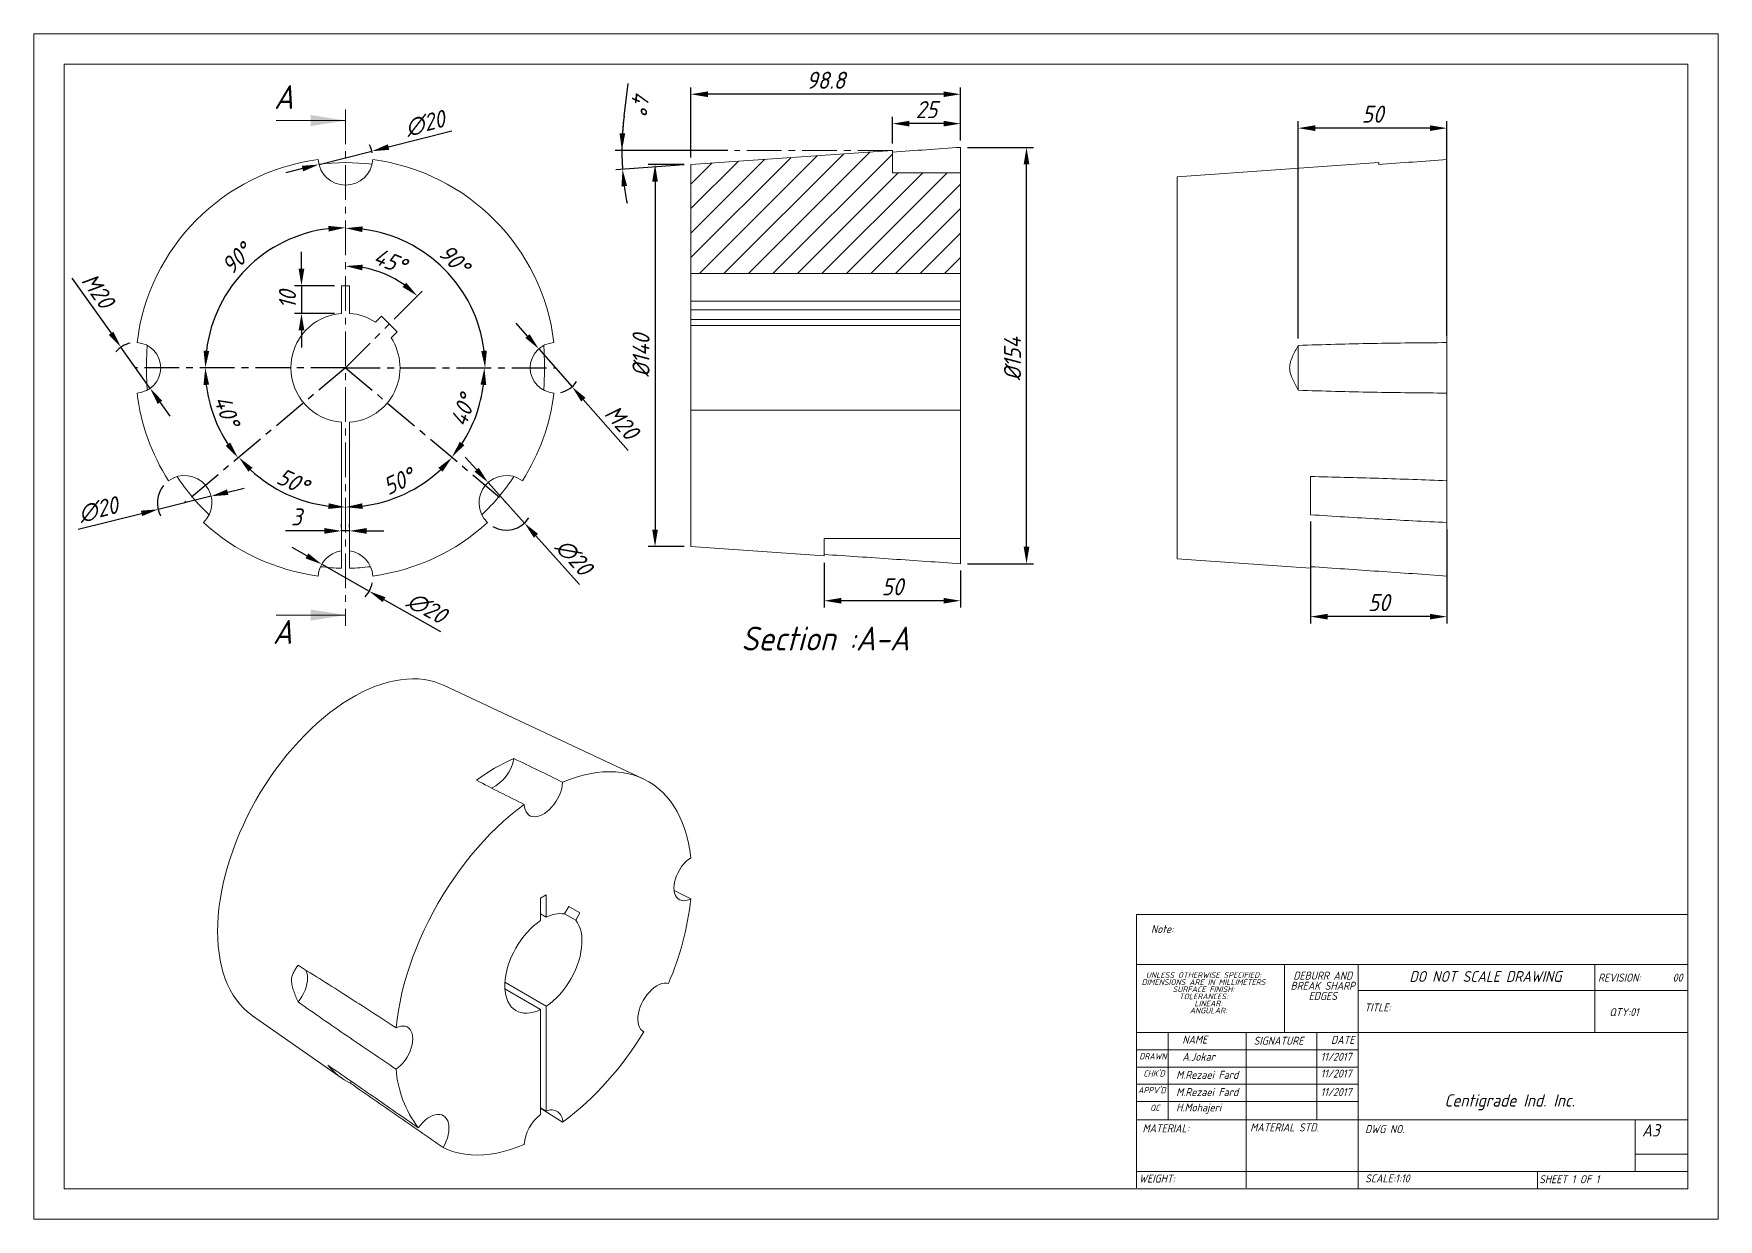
# Model space of a CAD drawing. Header units: millimetres. Extents: x 881 to 1498, y -4685 to -4251.
import ezdxf

# ---------------------------------------------------------------- set-up
doc = ezdxf.new("R2010")
doc.units = ezdxf.units.MM
doc.header["$LTSCALE"] = 2
doc.header["$PDSIZE"] = -1
doc.linetypes.add('SLD-Chain', pattern=[10.16, 6.35, -1.27, 1.27, -1.27])
doc.styles.add('GENISO', font='geniso.shx', dxfattribs={"oblique": 15})
doc.dimstyles.new('Scale', dxfattribs={"dimscale": 2.5, "dimtxt": 2.5, "dimasz": 2.5, "dimexe": 1, "dimexo": 1, "dimgap": 0.8, "dimtad": 1, "dimdec": 0, "dimzin": 0, "dimtxsty": 'GENISO', "dimcen": 2.5, "dimclrd": 1, "dimclre": 1, "dimclrt": 7, "dimadec": 0, "dimazin": 0, "dimtfac": 1, "dimtdec": 0, "dimtmove": 0, "dimatfit": 3, "dimfxl": 1, "dimtzin": 0, "dimlwd": -1, "dimlwe": -1, "dimarcsym": 0})

# ---------------------------------------------------------------- blocks, each defined once
blk = doc.blocks.new('*D6')
at = {"color": 1, "transparency": 16777216}
for p, q in [((1119.45, -4298.91), (1106.31, -4298.91)), ((1108.81, -4305.16), (1108.81, -4432.64)), ((1119.45, -4438.89), (1106.31, -4438.89))]:
    blk.add_line(p, q, dxfattribs=at)
for points in [[(1107.76, -4305.16), (1109.85, -4305.16), (1108.81, -4298.91)], [(1107.76, -4432.64), (1109.85, -4432.64), (1108.81, -4438.89)]]:
    blk.add_solid(points, dxfattribs=at)
at = {"layer": 'Defpoints', "color": 0, "transparency": 16777216}
for p in [(1121.95, -4298.91), (1108.81, -4438.89), (1121.95, -4438.89)]:
    blk.add_point(p, dxfattribs=at)
at = {"color": 7, "transparency": 16777216, "insert": (1103.68, -4368.9), "char_height": 6.25, "attachment_point": 5, "rotation": 90, "style": 'GENISO'}
blk.add_mtext('%%C140', dxfattribs=at)
blk = doc.blocks.new('*D7')
at = {"color": 1, "transparency": 16777216}
for p, q in [((1223.25, -4292.65), (1247.4, -4292.65)), ((1244.9, -4438.92), (1244.9, -4298.9)), ((1223.25, -4445.17), (1247.4, -4445.17))]:
    blk.add_line(p, q, dxfattribs=at)
for points in [[(1243.86, -4298.9), (1245.94, -4298.9), (1244.9, -4292.65)], [(1243.86, -4438.92), (1245.94, -4438.92), (1244.9, -4445.17)]]:
    blk.add_solid(points, dxfattribs=at)
at = {"layer": 'Defpoints', "color": 0, "transparency": 16777216}
for p in [(1220.75, -4292.65), (1244.9, -4292.65), (1220.75, -4445.17)]:
    blk.add_point(p, dxfattribs=at)
at = {"color": 7, "transparency": 16777216, "insert": (1239.77, -4370.13), "char_height": 6.25, "attachment_point": 5, "rotation": 90, "style": 'GENISO'}
blk.add_mtext('%%C154', dxfattribs=at)
blk = doc.blocks.new('*D8')
at = {"color": 1, "transparency": 16777216}
for p, q in [((1195.75, -4291.25), (1195.75, -4281.46)), ((1220.75, -4290.15), (1220.75, -4281.46)), ((1214.5, -4283.96), (1202, -4283.96))]:
    blk.add_line(p, q, dxfattribs=at)
for points in [[(1202, -4282.92), (1202, -4285), (1195.75, -4283.96)], [(1214.5, -4282.92), (1214.5, -4285), (1220.75, -4283.96)]]:
    blk.add_solid(points, dxfattribs=at)
at = {"layer": 'Defpoints', "color": 0, "transparency": 16777216}
for p in [(1195.75, -4283.96), (1195.75, -4293.75), (1220.75, -4292.65)]:
    blk.add_point(p, dxfattribs=at)
at = {"color": 7, "transparency": 16777216, "insert": (1208.25, -4278.83), "char_height": 6.25, "attachment_point": 5, "style": 'GENISO'}
blk.add_mtext('25', dxfattribs=at)
blk = doc.blocks.new('*D9')
at = {"color": 1, "transparency": 16777216}
for p, q in [((1170.75, -4444.81), (1170.75, -4461.21)), ((1220.75, -4447.67), (1220.75, -4461.21)), ((1214.5, -4458.71), (1177, -4458.71))]:
    blk.add_line(p, q, dxfattribs=at)
for points in [[(1177, -4457.67), (1177, -4459.75), (1170.75, -4458.71)], [(1214.5, -4457.67), (1214.5, -4459.75), (1220.75, -4458.71)]]:
    blk.add_solid(points, dxfattribs=at)
at = {"layer": 'Defpoints', "color": 0, "transparency": 16777216}
for p in [(1170.75, -4442.31), (1220.75, -4445.17), (1170.75, -4458.71)]:
    blk.add_point(p, dxfattribs=at)
at = {"color": 7, "transparency": 16777216, "insert": (1195.75, -4453.59), "char_height": 6.25, "attachment_point": 5, "style": 'GENISO'}
blk.add_mtext('50', dxfattribs=at)
blk = doc.blocks.new('*D10')
at = {"color": 1, "transparency": 16777216}
for p, q in [((1121.95, -4296.41), (1121.95, -4270.7)), ((1220.75, -4290.15), (1220.75, -4270.7)), ((1214.5, -4273.2), (1128.2, -4273.2))]:
    blk.add_line(p, q, dxfattribs=at)
for points in [[(1128.2, -4272.16), (1128.2, -4274.24), (1121.95, -4273.2)], [(1214.5, -4272.16), (1214.5, -4274.24), (1220.75, -4273.2)]]:
    blk.add_solid(points, dxfattribs=at)
at = {"layer": 'Defpoints', "color": 0, "transparency": 16777216}
for p in [(1121.95, -4273.2), (1220.75, -4292.65), (1121.95, -4298.91)]:
    blk.add_point(p, dxfattribs=at)
at = {"color": 7, "transparency": 16777216, "insert": (1171.35, -4268.08), "char_height": 6.25, "attachment_point": 5, "style": 'GENISO'}
blk.add_mtext('98.8', dxfattribs=at)
blk = doc.blocks.new('*D12')
at = {"color": 1, "transparency": 16777216}
blk.add_arc((995.4, -4373.39), 51.37, 186.9752, 213.0248, dxfattribs=at)
for points in [[(943.37, -4379.7), (945.45, -4379.57), (944.03, -4373.39)], [(953.16, -4400.77), (951.49, -4402.01), (956.05, -4406.41)]]:
    blk.add_solid(points, dxfattribs=at)
at = {"layer": 'Defpoints', "color": 0, "transparency": 16777216}
for p in [(918.49, -4373.39), (995.4, -4373.39), (995.4, -4373.39), (945.41, -4385.24), (936.48, -4422.83)]:
    blk.add_point(p, dxfattribs=at)
at = {"color": 7, "transparency": 16777216, "insert": (951.94, -4389.21), "char_height": 6.25, "attachment_point": 5, "rotation": 290, "style": 'GENISO'}
blk.add_mtext('40°', dxfattribs=at)
blk = doc.blocks.new('*D13')
at = {"color": 1, "transparency": 16777216}
blk.add_arc((995.4, -4373.39), 51.02, 277.0225, 312.9775, dxfattribs=at)
for points in [[(1029.43, -4410.01), (1030.94, -4411.44), (1034.48, -4406.19)], [(1001.7, -4425.08), (1001.57, -4423), (995.4, -4424.42)]]:
    blk.add_solid(points, dxfattribs=at)
at = {"layer": 'Defpoints', "color": 0, "transparency": 16777216}
for p in [(995.4, -4278.83), (995.4, -4373.39), (1010.03, -4422.28), (1054.31, -4422.83), (995.4, -4467.96)]:
    blk.add_point(p, dxfattribs=at)
at = {"color": 7, "transparency": 16777216, "insert": (1014.8, -4414.99), "char_height": 6.25, "attachment_point": 5, "rotation": 25, "style": 'GENISO'}
blk.add_mtext('50°', dxfattribs=at)
blk = doc.blocks.new('*D14')
at = {"color": 1, "transparency": 16777216}
blk.add_arc((995.4, -4373.39), 51.03, 227.02114, 262.97886, dxfattribs=at)
for points in [[(959.85, -4411.45), (961.36, -4410.01), (956.3, -4406.2)], [(989.22, -4423.01), (989.1, -4425.09), (995.4, -4424.43)]]:
    blk.add_solid(points, dxfattribs=at)
at = {"layer": 'Defpoints', "color": 0, "transparency": 16777216}
for p in [(995.4, -4278.83), (995.4, -4373.39), (967.35, -4416.03), (936.48, -4422.83), (995.4, -4467.96)]:
    blk.add_point(p, dxfattribs=at)
at = {"color": 7, "transparency": 16777216, "insert": (976, -4415), "char_height": 6.25, "attachment_point": 5, "rotation": 335, "style": 'GENISO'}
blk.add_mtext('50°', dxfattribs=at)
blk = doc.blocks.new('*D15')
at = {"color": 1, "transparency": 16777216}
blk.add_arc((995.4, -4373.39), 50.91, 327.03879, 352.96121, dxfattribs=at)
for points in [[(1044.88, -4379.57), (1046.96, -4379.7), (1046.3, -4373.39)], [(1038.95, -4401.71), (1037.27, -4400.47), (1034.39, -4406.12)]]:
    blk.add_solid(points, dxfattribs=at)
at = {"layer": 'Defpoints', "color": 0, "transparency": 16777216}
for p in [(995.4, -4373.39), (995.4, -4373.39), (1072.31, -4373.39), (1040.89, -4396.24), (1054.31, -4422.83)]:
    blk.add_point(p, dxfattribs=at)
at = {"color": 7, "transparency": 16777216, "insert": (1038.42, -4389.05), "char_height": 6.25, "attachment_point": 5, "rotation": 70, "style": 'GENISO'}
blk.add_mtext('40°', dxfattribs=at)
blk = doc.blocks.new('*D16')
at = {"color": 1, "transparency": 16777216}
blk.add_arc((995.4, -4373.39), 51.33, 96.98101, 173.01899, dxfattribs=at)
for points in [[(989.1, -4321.41), (989.22, -4323.49), (995.4, -4322.07)], [(945.49, -4367.22), (943.41, -4367.09), (944.07, -4373.39)]]:
    blk.add_solid(points, dxfattribs=at)
at = {"layer": 'Defpoints', "color": 0, "transparency": 16777216}
for p in [(995.4, -4278.83), (969.73, -4328.94), (918.49, -4373.39), (995.4, -4373.39), (995.4, -4467.96)]:
    blk.add_point(p, dxfattribs=at)
at = {"color": 7, "transparency": 16777216, "insert": (955.48, -4333.48), "char_height": 6.25, "attachment_point": 5, "rotation": 45, "style": 'GENISO'}
blk.add_mtext('90°', dxfattribs=at)
blk = doc.blocks.new('*D17')
at = {"color": 1, "transparency": 16777216}
blk.add_arc((995.4, -4373.39), 51.14, 7.00688, 82.99312, dxfattribs=at)
for points in [[(1001.57, -4323.68), (1001.7, -4321.6), (995.4, -4322.26)], [(1047.19, -4367.09), (1045.11, -4367.22), (1046.54, -4373.39)]]:
    blk.add_solid(points, dxfattribs=at)
at = {"layer": 'Defpoints', "color": 0, "transparency": 16777216}
for p in [(995.4, -4278.83), (1039.68, -4347.83), (995.4, -4373.39), (1072.31, -4373.39), (995.4, -4467.96)]:
    blk.add_point(p, dxfattribs=at)
at = {"color": 7, "transparency": 16777216, "insert": (1035.18, -4333.61), "char_height": 6.25, "attachment_point": 5, "rotation": 315, "style": 'GENISO'}
blk.add_mtext('90°', dxfattribs=at)
blk = doc.blocks.new('*D18')
at = {"color": 1, "transparency": 16777216}
blk.add_line((1013.21, -4355.58), (1023.51, -4345.28), dxfattribs=at)
blk.add_arc((995.4, -4373.39), 37.26, 54.62338, 80.37662, dxfattribs=at)
for points in [[(1001.54, -4337.7), (1001.71, -4335.63), (995.4, -4336.14)], [(1017.64, -4342.22), (1016.29, -4343.81), (1021.74, -4347.05)]]:
    blk.add_solid(points, dxfattribs=at)
at = {"layer": 'Defpoints', "color": 0, "transparency": 16777216}
for p in [(995.4, -4278.83), (1014.03, -4341.13), (1011.44, -4357.35), (995.4, -4373.39), (995.4, -4467.96)]:
    blk.add_point(p, dxfattribs=at)
at = {"color": 7, "transparency": 16777216, "insert": (1011.62, -4334.24), "char_height": 6.25, "attachment_point": 5, "rotation": 337.5, "style": 'GENISO'}
blk.add_mtext('45°', dxfattribs=at)
blk = doc.blocks.new('*D19')
at = {"color": 1, "transparency": 16777216}
for p, q in [((1062.08, -4361.75), (1057.95, -4357.05)), ((1066.2, -4366.44), (1078.41, -4380.34)), ((1098.92, -4403.7), (1082.53, -4385.04))]:
    blk.add_line(p, q, dxfattribs=at)
blk.add_arc((1072.31, -4373.39), 9.25, 282.03772, 326.77809, dxfattribs=at)
for points in [[(1062.86, -4361.06), (1061.3, -4362.44), (1066.2, -4366.44)], [(1083.32, -4384.35), (1081.75, -4385.73), (1078.41, -4380.34)]]:
    blk.add_solid(points, dxfattribs=at)
at = {"layer": 'Defpoints', "color": 0, "transparency": 16777216}
for p in [(1066.2, -4366.44), (1078.41, -4380.34)]:
    blk.add_point(p, dxfattribs=at)
at = {"color": 7, "transparency": 16777216, "insert": (1096.64, -4393.33), "char_height": 6.25, "attachment_point": 5, "rotation": 311.29274, "style": 'GENISO'}
blk.add_mtext('M20', dxfattribs=at)
blk = doc.blocks.new('*D20')
at = {"color": 1, "transparency": 16777216}
for p, q in [((895.16, -4340.5), (909.52, -4360.75)), ((923.84, -4380.94), (913.14, -4365.85)), ((927.46, -4386.04), (931.07, -4391.14))]:
    blk.add_line(p, q, dxfattribs=at)
blk.add_arc((918.49, -4373.39), 9.25, 102.03772, 140.82834, dxfattribs=at)
for points in [[(910.37, -4360.15), (908.67, -4361.35), (913.14, -4365.85)], [(928.3, -4385.44), (926.61, -4386.64), (923.84, -4380.94)]]:
    blk.add_solid(points, dxfattribs=at)
at = {"layer": 'Defpoints', "color": 0, "transparency": 16777216}
for p in [(913.14, -4365.85), (923.84, -4380.94)]:
    blk.add_point(p, dxfattribs=at)
at = {"color": 7, "transparency": 16777216, "insert": (904.71, -4345.11), "char_height": 6.25, "attachment_point": 5, "rotation": 305.343, "style": 'GENISO'}
blk.add_mtext('M20', dxfattribs=at)
blk = doc.blocks.new('*D21')
at = {"color": 1, "transparency": 16777216}
for p, q in [((1034.37, -4286.72), (1011.16, -4292.54)), ((985.7, -4298.92), (1005.1, -4294.06)), ((979.63, -4300.43), (973.57, -4301.95))]:
    blk.add_line(p, q, dxfattribs=at)
blk.add_arc((995.4, -4296.49), 10, 10.5964, 28.3885, dxfattribs=at)
for points in [[(1010.91, -4291.53), (1011.41, -4293.55), (1005.1, -4294.06)], [(979.38, -4299.42), (979.89, -4301.45), (985.7, -4298.92)]]:
    blk.add_solid(points, dxfattribs=at)
at = {"layer": 'Defpoints', "color": 0, "transparency": 16777216}
for p in [(1005.1, -4294.06), (985.7, -4298.92)]:
    blk.add_point(p, dxfattribs=at)
at = {"color": 7, "transparency": 16777216, "insert": (1024.55, -4283.9), "char_height": 6.25, "attachment_point": 5, "rotation": 14.06456, "style": 'GENISO'}
blk.add_mtext('∅20', dxfattribs=at)
blk = doc.blocks.new('*D22')
at = {"color": 1, "transparency": 16777216}
for p, q in [((1043.46, -4410.74), (1039.28, -4406.09)), ((1047.63, -4415.39), (1060.99, -4430.27)), ((1081.16, -4452.72), (1065.17, -4434.92))]:
    blk.add_line(p, q, dxfattribs=at)
blk.add_arc((1054.31, -4422.83), 10, 240.5964, 326.24887, dxfattribs=at)
for points in [[(1044.23, -4410.04), (1042.68, -4411.44), (1047.63, -4415.39)], [(1065.95, -4434.22), (1064.4, -4435.62), (1060.99, -4430.27)]]:
    blk.add_solid(points, dxfattribs=at)
at = {"layer": 'Defpoints', "color": 0, "transparency": 16777216}
for p in [(1047.63, -4415.39), (1060.99, -4430.27)]:
    blk.add_point(p, dxfattribs=at)
at = {"color": 7, "transparency": 16777216, "insert": (1079.07, -4442.72), "char_height": 6.25, "attachment_point": 5, "rotation": 311.92493, "style": 'GENISO'}
blk.add_mtext('∅20', dxfattribs=at)
blk = doc.blocks.new('*D23')
at = {"color": 1, "transparency": 16777216}
for p, q in [((952.26, -4418.94), (958.33, -4417.44)), ((946.19, -4420.44), (926.77, -4425.23)), ((897.47, -4432.45), (920.7, -4426.72))]:
    blk.add_line(p, q, dxfattribs=at)
blk.add_arc((936.48, -4422.83), 10, 140.5964, 208.18092, dxfattribs=at)
for points in [[(952.01, -4417.93), (952.51, -4419.95), (946.19, -4420.44)], [(920.46, -4425.71), (920.95, -4427.73), (926.77, -4425.23)]]:
    blk.add_solid(points, dxfattribs=at)
at = {"layer": 'Defpoints', "color": 0, "transparency": 16777216}
for p in [(946.19, -4420.44), (926.77, -4425.23)]:
    blk.add_point(p, dxfattribs=at)
at = {"color": 7, "transparency": 16777216, "insert": (904.83, -4425.36), "char_height": 6.25, "attachment_point": 5, "rotation": 13.85698, "style": 'GENISO'}
blk.add_mtext('∅20', dxfattribs=at)
blk = doc.blocks.new('*D24')
at = {"color": 1, "transparency": 16777216}
for p, q in [((981.27, -4442.28), (975.83, -4439.19)), ((986.7, -4445.37), (1004.09, -4455.24)), ((1030.34, -4470.14), (1009.53, -4458.33))]:
    blk.add_line(p, q, dxfattribs=at)
blk.add_arc((995.4, -4450.3), 10, 316.09058, 349.4036, dxfattribs=at)
for points in [[(981.78, -4441.37), (980.75, -4443.19), (986.7, -4445.37)], [(1010.04, -4457.42), (1009.01, -4459.23), (1004.09, -4455.24)]]:
    blk.add_solid(points, dxfattribs=at)
at = {"layer": 'Defpoints', "color": 0, "transparency": 16777216}
for p in [(986.7, -4445.37), (1004.09, -4455.24)]:
    blk.add_point(p, dxfattribs=at)
at = {"color": 7, "transparency": 16777216, "insert": (1025.18, -4461.32), "char_height": 6.25, "attachment_point": 5, "rotation": 330.41452, "style": 'GENISO'}
blk.add_mtext('∅20', dxfattribs=at)
blk = doc.blocks.new('*D25')
at = {"color": 1, "transparency": 16777216}
for p, q in [((993.9, -4431.71), (993.9, -4430.63)), ((996.9, -4431.71), (996.9, -4430.63)), ((987.65, -4433.13), (973.39, -4433.13)), ((996.9, -4433.13), (993.9, -4433.13)), ((1003.15, -4433.13), (1009.4, -4433.13))]:
    blk.add_line(p, q, dxfattribs=at)
for points in [[(987.65, -4432.09), (987.65, -4434.18), (993.9, -4433.13)], [(1003.15, -4432.09), (1003.15, -4434.18), (996.9, -4433.13)]]:
    blk.add_solid(points, dxfattribs=at)
at = {"layer": 'Defpoints', "color": 0, "transparency": 16777216}
for p in [(993.9, -4433.13), (993.9, -4434.21), (996.9, -4434.21)]:
    blk.add_point(p, dxfattribs=at)
at = {"color": 7, "transparency": 16777216, "insert": (977.39, -4428.01), "char_height": 6.25, "attachment_point": 5, "style": 'GENISO'}
blk.add_mtext('3', dxfattribs=at)
blk = doc.blocks.new('*D26')
at = {"color": 1, "transparency": 16777216}
for p, q in [((1344.43, -4362.7), (1344.43, -4283.11)), ((1398.93, -4361.67), (1398.93, -4283.11)), ((1392.68, -4285.61), (1350.68, -4285.61))]:
    blk.add_line(p, q, dxfattribs=at)
for points in [[(1350.68, -4284.57), (1350.68, -4286.65), (1344.43, -4285.61)], [(1392.68, -4284.57), (1392.68, -4286.65), (1398.93, -4285.61)]]:
    blk.add_solid(points, dxfattribs=at)
at = {"layer": 'Defpoints', "color": 0, "transparency": 16777216}
for p in [(1344.43, -4285.61), (1344.43, -4365.2), (1398.93, -4364.17)]:
    blk.add_point(p, dxfattribs=at)
at = {"color": 7, "transparency": 16777216, "insert": (1371.68, -4280.49), "char_height": 6.25, "attachment_point": 5, "style": 'GENISO'}
blk.add_mtext('50', dxfattribs=at)
blk = doc.blocks.new('*D27')
at = {"color": 1, "transparency": 16777216}
for p, q in [((1348.93, -4429.72), (1348.93, -4467.03)), ((1398.93, -4432.56), (1398.93, -4467.03)), ((1392.68, -4464.53), (1355.18, -4464.53))]:
    blk.add_line(p, q, dxfattribs=at)
for points in [[(1355.18, -4463.49), (1355.18, -4465.57), (1348.93, -4464.53)], [(1392.68, -4463.49), (1392.68, -4465.57), (1398.93, -4464.53)]]:
    blk.add_solid(points, dxfattribs=at)
at = {"layer": 'Defpoints', "color": 0, "transparency": 16777216}
for p in [(1348.93, -4427.22), (1398.93, -4430.06), (1348.93, -4464.53)]:
    blk.add_point(p, dxfattribs=at)
at = {"color": 7, "transparency": 16777216, "insert": (1373.93, -4459.4), "char_height": 6.25, "attachment_point": 5, "style": 'GENISO'}
blk.add_mtext('50', dxfattribs=at)
blk = doc.blocks.new('*D28')
at = {"color": 1, "transparency": 16777216}
for p, q in [((979.28, -4337.14), (979.28, -4330.89)), ((991.4, -4343.39), (976.78, -4343.39)), ((979.28, -4343.39), (979.28, -4353.45)), ((991.4, -4353.45), (976.78, -4353.45)), ((979.28, -4359.7), (979.28, -4365.95))]:
    blk.add_line(p, q, dxfattribs=at)
for points in [[(978.23, -4337.14), (980.32, -4337.14), (979.28, -4343.39)], [(978.23, -4359.7), (980.32, -4359.7), (979.28, -4353.45)]]:
    blk.add_solid(points, dxfattribs=at)
at = {"layer": 'Defpoints', "color": 0, "transparency": 16777216}
for p in [(993.9, -4343.39), (979.28, -4353.45), (993.9, -4353.45)]:
    blk.add_point(p, dxfattribs=at)
at = {"color": 7, "transparency": 16777216, "insert": (974.15, -4348.42), "char_height": 6.25, "attachment_point": 5, "rotation": 90, "style": 'GENISO'}
blk.add_mtext('10', dxfattribs=at)
blk = doc.blocks.new('*D29')
at = {"color": 1, "transparency": 16777216}
for p, q in [((1097.44, -4281.27), (1098.96, -4269.32)), ((1135.45, -4293.75), (1094.16, -4293.75)), ((1119.45, -4299.08), (1094.4, -4300.83))]:
    blk.add_line(p, q, dxfattribs=at)
for start, end in [(172.76754, 180), (172.77114, 176.38557), (180, 184), (187.61443, 191.22886)]:
    blk.add_arc((1195.75, -4293.75), 99.09, start, end, dxfattribs=at)
for points in [[(1097.89, -4287.53), (1095.81, -4287.47), (1096.66, -4293.75)], [(1096.49, -4306.98), (1098.57, -4306.77), (1096.9, -4300.66)]]:
    blk.add_solid(points, dxfattribs=at)
at = {"layer": 'Defpoints', "color": 0, "transparency": 16777216}
for p in [(1137.95, -4293.75), (1195.75, -4293.75), (1195.75, -4293.75), (1096.76, -4298.36), (1121.95, -4298.91)]:
    blk.add_point(p, dxfattribs=at)
at = {"color": 7, "transparency": 16777216, "insert": (1103.29, -4275.94), "char_height": 6.25, "attachment_point": 5, "rotation": 262.76754, "style": 'GENISO'}
blk.add_mtext('4°', dxfattribs=at)

msp = doc.modelspace()

# ---------------------------------------------------------------- hatches: boundary and pattern name
at = {"lineweight": 18}
h = msp.add_hatch(dxfattribs=at)
h.set_pattern_fill('ANSI31', color=3, scale=2, style=0)
h.set_pattern_definition([(45, (805.222, -4811.408), (-4.49013, 4.49013), [])])
h.paths.add_polyline_path([(1220.75, -4302), (1195.75, -4302), (1195.75, -4293.75), (1121.95, -4298.91), (1121.95, -4338.91), (1220.75, -4338.91)], flags=0)

# ---------------------------------------------------------------- linework, layer by layer
at = {"color": 3, "lineweight": 18}
for p, q in [((970, -4282.83), (995.4, -4282.83)), ((1195.75, -4293.75), (1121.95, -4298.91)), ((1195.75, -4302), (1195.75, -4293.75)), ((1220.75, -4302), (1220.75, -4292.65)), ((1121.95, -4338.91), (1121.95, -4298.91)), ((1373.93, -4298.24), (1300.13, -4303.4)), ((1373.93, -4298.87), (1373.93, -4298.24)), ((1398.93, -4364.17), (1398.93, -4297.14)), ((1195.75, -4302), (1220.75, -4302)), ((1220.75, -4338.91), (1220.75, -4302)), ((1300.13, -4443.39), (1300.13, -4303.4)), ((996.9, -4343.39), (993.9, -4343.39)), ((993.9, -4343.39), (993.9, -4353.45)), ((996.9, -4353.45), (996.9, -4343.39)), ((1220.75, -4338.91), (1121.95, -4338.91)), ((1121.95, -4348.96), (1121.95, -4338.91)), ((1220.75, -4348.96), (1220.75, -4338.91)), ((1220.75, -4348.96), (1121.95, -4348.96)), ((1121.95, -4348.96), (1121.95, -4352.19)), ((1220.75, -4348.96), (1220.75, -4352.19)), ((1006.37, -4356.67), (1008.57, -4354.47)), ((1014.32, -4360.23), (1008.57, -4354.47)), ((1220.75, -4352.19), (1121.95, -4352.19)), ((1121.95, -4355.74), (1121.95, -4352.19)), ((1121.95, -4355.74), (1220.75, -4355.74)), ((1121.95, -4357.94), (1121.95, -4355.74)), ((1220.75, -4355.74), (1220.75, -4352.19)), ((1220.75, -4357.94), (1220.75, -4355.74)), ((1012.12, -4362.42), (1014.32, -4360.23)), ((1220.75, -4357.94), (1121.95, -4357.94)), ((1121.95, -4357.94), (1121.95, -4388.85)), ((1220.75, -4357.94), (1220.75, -4388.85)), ((1344.43, -4381.61), (1344.43, -4365.2)), ((1398.93, -4382.64), (1398.93, -4364.17)), ((1398.93, -4414.78), (1398.93, -4382.64)), ((993.9, -4393.34), (993.9, -4440.42)), ((996.9, -4440.42), (996.9, -4393.34)), ((1121.95, -4388.85), (1220.75, -4388.85)), ((1121.95, -4438.89), (1121.95, -4388.85)), ((1220.75, -4435.93), (1220.75, -4388.85)), ((1348.93, -4427.22), (1348.93, -4413.23)), ((1398.93, -4430.06), (1398.93, -4414.75)), ((1398.93, -4449.66), (1398.93, -4430.06)), ((1220.75, -4435.93), (1170.75, -4435.93)), ((1170.75, -4442.31), (1170.75, -4435.93)), ((1220.75, -4445.17), (1220.75, -4435.93)), ((993.9, -4440.42), (993.9, -4446.79)), ((996.9, -4446.79), (996.9, -4440.42)), ((1121.95, -4438.89), (1170.75, -4442.31)), ((1348.93, -4446.8), (1300.13, -4443.39)), ((1348.93, -4446.8), (1348.93, -4446.24)), ((970, -4463.96), (995.4, -4463.96)), ((1104.41, -4523.91), (1031.27, -4489.66)), ((1068.97, -4566.43), (1066.85, -4567.65)), ((1068.97, -4574.64), (1068.97, -4566.43)), ((1121.9, -4567.91), (1115.83, -4564.8)), ((1066.85, -4567.65), (1066.85, -4575.86)), ((1075.67, -4573.4), (1077.22, -4570.71)), ((1081.29, -4573.06), (1077.22, -4570.71)), ((1077.22, -4570.71), (1081.29, -4573.06)), ((1079.73, -4575.75), (1081.29, -4573.06)), ((1068.97, -4574.64), (1066.85, -4573.41)), ((1079.73, -4575.75), (1075.66, -4573.4)), ((1053.8, -4598.45), (1068.97, -4607.21)), ((1066.85, -4608.43), (1053.81, -4600.9)), ((1066.85, -4608.43), (1066.85, -4646.87)), ((1068.97, -4645.65), (1068.97, -4607.21)), ((961.36, -4610.75), (994.08, -4633.58)), ((1104.68, -4616.57), (1104.12, -4616.25)), ((997.25, -4635.45), (997.49, -4634.68)), ((1068.97, -4645.65), (1066.85, -4644.42)), ((1066.85, -4644.51), (1074.96, -4649.73))]:
    msp.add_line(p, q, dxfattribs=at)
at = {"color": 3, "linetype": 'SLD-Chain', "lineweight": 18}
for p, q in [((995.4, -4278.83), (995.4, -4467.96)), ((1195.75, -4293.75), (1137.95, -4293.75))]:
    msp.add_line(p, q, dxfattribs=at)
at = {"color": 3, "linetype": 'SLD-Chain'}
for q in [(1011.44, -4357.35), (918.49, -4373.39), (936.48, -4422.83), (1054.31, -4422.83), (1072.31, -4373.39)]:
    msp.add_line((995.4, -4373.39), q, dxfattribs=at)
at = {"linetype": 'ByBlock', "lineweight": 18}
for p, q in [((1285.23, -4573.59), (1487.19, -4573.59)), ((1285.23, -4573.59), (1285.23, -4591.95)), ((1285.23, -4591.95), (1487.19, -4591.95)), ((1285.23, -4591.95), (1285.23, -4673.74)), ((1339.36, -4591.95), (1339.36, -4616.86)), ((1366.43, -4591.95), (1366.43, -4674.12)), ((1453.12, -4616.86), (1453.12, -4591.95)), ((1487.19, -4601.43), (1366.43, -4601.43)), ((1487.19, -4616.86), (1285.23, -4616.86)), ((1296.83, -4616.86), (1296.83, -4648.83)), ((1325.37, -4616.86), (1325.37, -4673.74)), ((1351.26, -4616.86), (1351.26, -4648.83)), ((1366.43, -4673.74), (1366.43, -4616.86)), ((1366.43, -4623.18), (1285.23, -4623.18)), ((1366.43, -4629.5), (1285.23, -4629.5)), ((1366.43, -4635.82), (1285.23, -4635.82)), ((1366.43, -4642.14), (1285.23, -4642.14)), ((1300.7, -4648.83), (1285.23, -4648.83)), ((1300.7, -4648.83), (1487.19, -4648.83)), ((1467.86, -4667.8), (1467.86, -4648.83)), ((1487.19, -4661.47), (1467.86, -4661.47)), ((1285.23, -4667.8), (1487.19, -4667.8)), ((1432.16, -4674.12), (1432.16, -4667.8))]:
    msp.add_line(p, q, dxfattribs=at)
for points in [[(881.17, -4251.02), (1498.34, -4251.02), (1498.34, -4685.27), (881.17, -4685.27)], [(892.32, -4262.17), (1487.19, -4262.17), (1487.19, -4674.12), (892.32, -4674.12)]]:
    msp.add_lwpolyline(points, close=True, dxfattribs=at)
at = {"color": 3, "lineweight": 18, "flags": 128}
for points in [[(961.36, -4610.75), (961.06, -4610.54), (959.51, -4609.33), (958.06, -4607.97), (956.69, -4606.49), (955.43, -4604.87), (954.26, -4603.13), (953.19, -4601.27), (952.23, -4599.29), (951.38, -4597.2), (950.64, -4595), (950, -4592.7), (949.48, -4590.31), (949.08, -4587.82), (948.79, -4585.24), (948.61, -4582.59), (948.55, -4579.86), (948.6, -4577.06), (948.77, -4574.21), (949.06, -4571.3), (949.46, -4568.34), (949.97, -4565.34), (950.6, -4562.31), (951.34, -4559.26), (952.18, -4556.18), (953.14, -4553.09), (954.2, -4550), (955.36, -4546.92), (956.62, -4543.84), (957.98, -4540.78), (959.43, -4537.74), (960.97, -4534.73), (962.6, -4531.77), (964.31, -4528.85), (966.1, -4525.98), (967.97, -4523.17), (969.91, -4520.43), (971.91, -4517.75), (973.97, -4515.16), (976.09, -4512.65), (978.26, -4510.23), (980.48, -4507.91), (982.74, -4505.69), (985.03, -4503.57), (987.36, -4501.57), (989.7, -4499.68), (992.07, -4497.91), (994.46, -4496.27), (996.85, -4494.75), (999.24, -4493.37), (1001.63, -4492.12), (1004.02, -4491.02), (1006.39, -4490.05), (1008.74, -4489.22), (1011.06, -4488.54), (1013.35, -4488.01), (1015.61, -4487.63), (1017.83, -4487.39), (1020, -4487.3), (1022.12, -4487.36), (1024.18, -4487.58), (1026.18, -4487.94), (1028.12, -4488.44), (1029.99, -4489.1), (1031.27, -4489.66)], [(1074.96, -4525.19), (1077.5, -4524.18), (1080.01, -4523.32), (1082.5, -4522.62), (1084.95, -4522.06), (1087.36, -4521.66), (1089.74, -4521.41), (1092.06, -4521.33), (1094.33, -4521.39), (1096.54, -4521.61), (1098.69, -4521.99), (1100.77, -4522.53), (1102.77, -4523.21), (1104.7, -4524.05), (1106.55, -4525.04), (1108.31, -4526.17), (1109.98, -4527.46), (1111.56, -4528.88), (1113.04, -4530.44), (1114.42, -4532.14), (1115.7, -4533.97), (1116.87, -4535.93), (1117.93, -4538.01), (1118.88, -4540.22), (1119.72, -4542.53), (1120.44, -4544.96), (1121.04, -4547.48), (1121.53, -4550.11), (1121.9, -4552.83)], [(1060.85, -4533.34), (1060.97, -4534.33), (1061.21, -4535.22), (1061.56, -4536.01), (1062.03, -4536.66), (1062.59, -4537.19), (1063.24, -4537.57), (1063.98, -4537.79), (1064.78, -4537.86), (1065.63, -4537.78), (1066.53, -4537.54), (1067.44, -4537.15), (1068.37, -4536.62), (1069.29, -4535.95), (1070.18, -4535.15), (1071.04, -4534.25), (1071.84, -4533.26), (1072.57, -4532.18), (1073.22, -4531.05), (1073.79, -4529.88), (1074.25, -4528.68), (1074.6, -4527.49), (1074.84, -4526.32), (1074.96, -4525.19)], [(1013.92, -4615.16), (1014.29, -4612.02), (1014.77, -4608.83), (1015.38, -4605.6), (1016.1, -4602.35), (1016.94, -4599.06), (1017.89, -4595.77), (1018.95, -4592.46), (1020.12, -4589.15), (1021.4, -4585.84), (1022.78, -4582.55), (1024.26, -4579.28), (1025.83, -4576.03), (1027.5, -4572.82), (1029.27, -4569.65), (1031.11, -4566.53), (1033.04, -4563.47), (1035.05, -4560.47), (1037.13, -4557.53), (1039.27, -4554.67), (1041.48, -4551.9), (1043.75, -4549.21), (1046.08, -4546.62), (1048.45, -4544.12), (1050.87, -4541.74), (1053.32, -4539.46), (1055.8, -4537.3), (1058.32, -4535.26), (1060.85, -4533.34)], [(1121.9, -4552.83), (1121.01, -4553.47), (1120.14, -4554.25), (1119.32, -4555.13), (1118.55, -4556.11), (1117.85, -4557.16), (1117.23, -4558.27), (1116.71, -4559.42), (1116.3, -4560.58), (1115.99, -4561.73), (1115.81, -4562.85), (1115.75, -4563.92), (1115.81, -4564.91), (1115.99, -4565.82), (1116.3, -4566.62), (1116.71, -4567.3), (1117.23, -4567.85), (1117.85, -4568.25), (1118.55, -4568.49), (1119.32, -4568.58), (1120.14, -4568.51), (1121.01, -4568.29), (1121.9, -4567.91)], [(1066.85, -4608.43), (1065.57, -4608.99), (1064.32, -4609.4), (1063.1, -4609.67), (1061.91, -4609.79), (1060.78, -4609.75), (1059.7, -4609.57), (1058.69, -4609.24), (1057.76, -4608.77), (1056.91, -4608.15), (1056.15, -4607.4), (1055.49, -4606.51), (1054.93, -4605.51), (1054.47, -4604.39), (1054.13, -4603.16), (1053.9, -4601.84), (1053.78, -4600.43), (1053.78, -4598.95), (1053.9, -4597.41), (1054.13, -4595.82), (1054.47, -4594.2), (1054.93, -4592.55), (1055.49, -4590.9), (1056.15, -4589.25), (1056.91, -4587.62), (1057.76, -4586.02), (1058.69, -4584.46), (1059.7, -4582.97), (1060.78, -4581.55), (1061.91, -4580.2), (1063.1, -4578.95), (1064.32, -4577.81), (1065.57, -4576.77), (1066.85, -4575.86)], [(1079.73, -4575.75), (1080.38, -4576.64), (1080.93, -4577.65), (1081.38, -4578.78), (1081.71, -4580.01), (1081.93, -4581.33), (1082.04, -4582.74), (1082.03, -4584.22), (1081.91, -4585.76), (1081.67, -4587.34), (1081.32, -4588.96), (1080.86, -4590.6), (1080.3, -4592.25), (1079.64, -4593.89), (1078.88, -4595.51), (1078.03, -4597.1), (1077.09, -4598.65), (1076.09, -4600.13), (1075.01, -4601.55), (1073.88, -4602.89), (1072.7, -4604.13), (1071.48, -4605.27), (1070.24, -4606.3), (1068.97, -4607.21)], [(978.01, -4605.64), (978.77, -4604.66), (979.46, -4603.61), (980.07, -4602.51), (980.58, -4601.37), (980.99, -4600.22), (981.29, -4599.08), (981.47, -4597.97), (981.53, -4596.91), (981.47, -4595.91), (981.29, -4595.01), (980.99, -4594.21), (980.86, -4593.97)], [(1113.75, -4598.85), (1112.97, -4598.73), (1112.13, -4598.76), (1111.25, -4598.95), (1110.34, -4599.29), (1109.41, -4599.78), (1108.49, -4600.4), (1107.59, -4601.15), (1106.72, -4602.02), (1105.9, -4602.99), (1105.14, -4604.04), (1104.46, -4605.15), (1103.86, -4606.31), (1103.37, -4607.5), (1102.98, -4608.7), (1102.7, -4609.88), (1102.54, -4611.02), (1102.5, -4612.11), (1102.58, -4613.13), (1102.78, -4614.06), (1103.1, -4614.88), (1103.52, -4615.58), (1104.05, -4616.15), (1104.68, -4616.57)], [(1013.92, -4630.24), (1014.81, -4629.59), (1015.67, -4628.82), (1016.5, -4627.94), (1017.27, -4626.96), (1017.97, -4625.91), (1018.58, -4624.8), (1019.1, -4623.65), (1019.52, -4622.49), (1019.82, -4621.34), (1020, -4620.22), (1020.07, -4619.15), (1020, -4618.15), (1019.82, -4617.25), (1019.52, -4616.44), (1019.1, -4615.76), (1018.58, -4615.22), (1017.97, -4614.82), (1017.27, -4614.57), (1016.5, -4614.48), (1015.67, -4614.55), (1014.81, -4614.78), (1013.92, -4615.16)], [(1031.14, -4659.03), (1031.76, -4657.88), (1032.29, -4656.7), (1032.72, -4655.51), (1033.04, -4654.32), (1033.24, -4653.16), (1033.32, -4652.05), (1033.28, -4651), (1033.12, -4650.05), (1032.84, -4649.19), (1032.45, -4648.44), (1031.95, -4647.83), (1031.36, -4647.36), (1030.67, -4647.03), (1029.92, -4646.85), (1029.09, -4646.83), (1028.23, -4646.97), (1027.32, -4647.26), (1026.4, -4647.7), (1025.48, -4648.28), (1024.57, -4648.99), (1023.68, -4649.82), (1022.84, -4650.76), (1022.06, -4651.78)], [(1060.85, -4657.88), (1058.32, -4658.88), (1055.81, -4659.74), (1053.33, -4660.45), (1050.87, -4661.01), (1048.46, -4661.41), (1046.09, -4661.65), (1043.77, -4661.74), (1041.5, -4661.68), (1039.29, -4661.46), (1037.15, -4661.08), (1035.07, -4660.55), (1033.06, -4659.86), (1031.14, -4659.03)]]:
    msp.add_lwpolyline(points, dxfattribs=at)
at = {"color": 3, "lineweight": 18}
for centre, radius, start, end in [((995.4, -4373.39), 76.91, 97.45509, 173.10474), ((995.4, -4296.49), 10, 183.72755, 356.27245), ((995.4, -4373.39), 75.16, 82.57487, 97.42513), ((995.4, -4373.39), 76.91, 6.89526, 82.54491), ((995.4, -4373.39), 20, 94.30122, 265.69878), ((995.4, -4373.39), 20, 56.73179, 85.69878), ((995.4, -4373.39), 20, 274.30122, 33.26821), ((918.49, -4373.39), 9.25, 273.44763, 86.55237), ((1072.31, -4373.39), 9.25, 93.44763, 266.55237), ((995.4, -4373.39), 76.91, 186.89526, 212.54491), ((995.4, -4373.39), 76.91, 327.45509, 353.10474), ((936.48, -4422.83), 10, 313.72755, 126.27245), ((995.4, -4373.39), 73.41, 212.85144, 227.14856), ((1054.31, -4422.83), 10, 53.72755, 226.27245), ((995.4, -4373.39), 73.41, 312.85144, 327.14856), ((995.4, -4373.39), 76.91, 227.45509, 262.54491), ((995.4, -4373.39), 76.91, 277.45509, 312.54491), ((995.4, -4450.3), 10, 98.62693, 176.27245), ((995.4, -4450.3), 10, 3.72755, 81.37307), ((995.4, -4373.39), 73.41, 262.85144, 268.82922), ((995.4, -4373.39), 73.41, 271.17078, 277.14856), ((1085.36, -4581.32), 70.7, 113.55728, 126.43735), ((1042.62, -4514.03), 14.69, 295.20869, 350.30844), ((1013.65, -4555.96), 108.91, 336.80376, 353.70064), ((1074.21, -4584.3), 10.99, 82.41185, 118.49718), ((1005.34, -4557.44), 115.61, 307.02932, 329.23424), ((1008.5, -4612.85), 25.25, 219.22681, 243.5301), ((1055.1, -4626.98), 41.31, 184.53128, 216.8994), ((1076.52, -4659.28), 15.73, 127.93993, 174.89002), ((1070.81, -4649.39), 4.17, 355.32512, 116.18899)]:
    msp.add_arc(centre, radius, start, end, dxfattribs=at)
for points in [[(1220.75, -4292.65), (1212.41, -4293.23), (1204.08, -4293.81), (1195.75, -4294.38)], [(1373.93, -4298.87), (1382.26, -4298.3), (1390.6, -4297.73), (1398.93, -4297.14)], [(1074.96, -4525.19), (1069.04, -4522.28), (1063.09, -4519.39), (1057.1, -4516.51)], [(1043.36, -4524.44), (1049.16, -4527.43), (1054.99, -4530.4), (1060.85, -4533.34)]]:
    msp.add_open_spline(points, degree=3, dxfattribs=at)
for points, knots in [([(922.76, -4365.19), (922.71, -4365.84), (922.67, -4366.49), (922.61, -4367.81), (922.58, -4368.48), (922.55, -4369.83), (922.53, -4370.53), (922.52, -4371.59), (922.52, -4371.95), (922.52, -4372.69), (922.52, -4373.06), (922.52, -4373.8), (922.52, -4374.17), (922.52, -4374.9), (922.53, -4375.27), (922.54, -4376.33), (922.55, -4377.01), (922.58, -4378.35), (922.61, -4379.01), (922.67, -4380.31), (922.71, -4380.96), (922.76, -4381.6)], [0, 0, 0, 0, 0.125, 0.125, 0.25, 0.25, 0.375, 0.375, 0.4375, 0.4375, 0.5, 0.5, 0.5625, 0.5625, 0.625, 0.625, 0.75, 0.75, 0.875, 0.875, 1, 1, 1, 1]), ([(1068.03, -4381.6), (1068.08, -4380.95), (1068.12, -4380.3), (1068.19, -4378.98), (1068.21, -4378.31), (1068.25, -4376.95), (1068.26, -4376.26), (1068.27, -4375.2), (1068.27, -4374.83), (1068.28, -4374.1), (1068.28, -4373.72), (1068.28, -4372.99), (1068.28, -4372.62), (1068.27, -4371.89), (1068.27, -4371.52), (1068.26, -4370.46), (1068.25, -4369.78), (1068.21, -4368.44), (1068.19, -4367.78), (1068.12, -4366.48), (1068.08, -4365.83), (1068.03, -4365.19)], [0, 0, 0, 0, 0.125, 0.125, 0.25, 0.25, 0.375, 0.375, 0.4375, 0.4375, 0.5, 0.5, 0.5625, 0.5625, 0.625, 0.625, 0.75, 0.75, 0.875, 0.875, 1, 1, 1, 1]), ([(1344.43, -4365.2), (1344.07, -4365.85), (1343.72, -4366.5), (1343.04, -4367.82), (1342.71, -4368.48), (1342.1, -4369.84), (1341.83, -4370.53), (1341.52, -4371.6), (1341.44, -4371.96), (1341.32, -4372.7), (1341.29, -4373.07), (1341.3, -4373.81), (1341.33, -4374.18), (1341.45, -4374.91), (1341.54, -4375.27), (1341.85, -4376.34), (1342.13, -4377.02), (1342.73, -4378.36), (1343.05, -4379.01), (1343.73, -4380.32), (1344.07, -4380.96), (1344.43, -4381.61)], [0, 0, 0, 0, 0.125, 0.125, 0.25, 0.25, 0.375, 0.375, 0.4375, 0.4375, 0.5, 0.5, 0.5625, 0.5625, 0.625, 0.625, 0.75, 0.75, 0.875, 0.875, 1, 1, 1, 1]), ([(1398.93, -4364.17), (1389.85, -4364.21), (1380.76, -4364.31), (1362.59, -4364.65), (1353.51, -4364.88), (1344.43, -4365.2)], [0, 0, 0, 0, 0.5, 0.5, 1, 1, 1, 1]), ([(1344.43, -4381.61), (1353.51, -4381.92), (1362.59, -4382.16), (1380.76, -4382.49), (1389.85, -4382.6), (1398.93, -4382.64)], [0, 0, 0, 0, 0.5, 0.5, 1, 1, 1, 1]), ([(1398.93, -4414.78), (1390.6, -4414.43), (1382.26, -4414.13), (1365.6, -4413.61), (1357.26, -4413.39), (1348.93, -4413.23)], [0, 0, 0, 0, 0.5, 0.5, 1, 1, 1, 1]), ([(1348.93, -4427.22), (1357.26, -4427.77), (1365.6, -4428.28), (1382.26, -4429.22), (1390.6, -4429.66), (1398.93, -4430.06)], [0, 0, 0, 0, 0.5, 0.5, 1, 1, 1, 1]), ([(1170.75, -4441.75), (1179.08, -4442.31), (1187.41, -4442.87), (1204.08, -4444.01), (1212.41, -4444.58), (1220.75, -4445.17)], [0, 0, 0, 0, 0.5, 0.5, 1, 1, 1, 1]), ([(1398.93, -4449.66), (1390.6, -4449.08), (1382.26, -4448.5), (1365.6, -4447.36), (1357.26, -4446.8), (1348.93, -4446.24)], [0, 0, 0, 0, 0.5, 0.5, 1, 1, 1, 1]), ([(978.01, -4592.24), (977.72, -4592.64), (977.44, -4593.05), (976.91, -4593.87), (976.66, -4594.29), (976.21, -4595.17), (976.01, -4595.63), (975.78, -4596.38), (975.72, -4596.64), (975.64, -4597.19), (975.62, -4597.49), (975.62, -4598.09), (975.65, -4598.4), (975.73, -4599.05), (975.8, -4599.38), (976.03, -4600.38), (976.23, -4601.04), (976.68, -4602.36), (976.93, -4603.02), (977.45, -4604.33), (977.72, -4604.99), (978.01, -4605.64)], [0, 0, 0, 0, 0.125, 0.125, 0.25, 0.25, 0.375, 0.375, 0.4375, 0.4375, 0.5, 0.5, 0.5625, 0.5625, 0.625, 0.625, 0.75, 0.75, 0.875, 0.875, 1, 1, 1, 1]), ([(1013.92, -4615.16), (1007.94, -4611.23), (1001.96, -4607.35), (989.99, -4599.7), (984, -4595.94), (978.01, -4592.24)], [0, 0, 0, 0, 0.5, 0.5, 1, 1, 1, 1]), ([(978.01, -4605.64), (984, -4609.85), (989.99, -4614), (1001.96, -4622.19), (1007.94, -4626.24), (1013.92, -4630.24)], [0, 0, 0, 0, 0.5, 0.5, 1, 1, 1, 1]), ([(1022.06, -4651.78), (1016.5, -4647.91), (1010.96, -4644.05), (999.92, -4636.4), (994.42, -4632.59), (988.94, -4628.82)], [0, 0, 0, 0, 0.5, 0.5, 1, 1, 1, 1]), ([(997.25, -4635.45), (1002.95, -4639.41), (1008.62, -4643.35), (1019.92, -4651.21), (1025.54, -4655.13), (1031.14, -4659.03)], [0, 0, 0, 0, 0.5, 0.5, 1, 1, 1, 1])]:
    msp.add_open_spline(points, degree=3, knots=knots, dxfattribs=at)
for points in [[(995.4, -4282.83), (982.7, -4280.8), (982.7, -4284.87)], [(995.4, -4463.96), (982.7, -4461.92), (982.7, -4465.99)]]:
    msp.add_solid(points, dxfattribs=at)

# ---------------------------------------------------------------- texts
at = {"color": 7, "char_height": 8.75, "attachment_point": 5, "style": 'GENISO'}
for s, insert in [('A', (972.75, -4274.22)), ('A', (972.31, -4470.15)), ('Section :A-A', (1171.16, -4472.58))]:
    msp.add_mtext(s, dxfattribs=dict(at, insert=insert))
at = {"linetype": 'ByBlock', "lineweight": 18, "attachment_point": 5, "style": 'GENISO'}
for s, insert, char_height in [('Note:', (1294.64, -4578.96), 2.932), ('DIMENSIONS ARE IN MILLIMETERS', (1309.75, -4598.41), 2.0525), ('UNLESS OTHERWISE SPECIFIED:', (1309.75, -4595.81), 2.0525), ('DEBURR AND', (1353.43, -4596.03), 2.932), ('DO NOT SCALE DRAWING', (1413, -4596.34), 3.9471), ('REVISION:       00', (1469.78, -4596.76), 2.9321), ('SURFACE FINISH:', (1309.75, -4601.01), 2.0525), ('TOLERANCES:', (1309.75, -4603.62), 2.0525), ('BREAK SHARP', (1353.43, -4599.75), 2.9321), ('EDGES', (1353.43, -4603.47), 2.932), ('ANGULAR:', (1311.51, -4608.82), 2.052), ('LINEAR:', (1311.51, -4606.22), 2.052), ('TITLE:', (1373.55, -4607.67), 2.932), ('QTY:01', (1463.8, -4609.4), 2.932), ('NAME', (1306.53, -4619.46), 2.932), ('SIGNATURE', (1337.23, -4619.88), 2.932), ('DATE', (1360.74, -4619.55), 2.932), ('DRAWN', (1291.19, -4625.58), 2.255), ('A.Jokar', (1307.97, -4625.74), 2.932), ('11/2017', (1358.31, -4625.75), 2.932), ("CHK'D", (1291.63, -4631.86), 2.255), ('M.Rezaei Fard', (1311.11, -4632.36), 2.9321), ('11/2017', (1358.31, -4631.88), 2.932), ("APPV'D", (1290.83, -4637.95), 2.255), ('M.Rezaei Fard', (1311.11, -4638.68), 2.9321), ('11/2017', (1358.31, -4638.66), 2.932), ('Centigrade Ind. Inc.', (1421.87, -4642.41), 4.5109), ('QC', (1291.91, -4644.42), 2.255), ('H.Mohajeri', (1307.97, -4644.75), 2.932), ('MATERIAL:', (1295.92, -4651.94), 2.932), ('MATERIAL STD.', (1339.39, -4651.61), 2.9321), ('DWG NO.', (1376.13, -4652.23), 2.932), ('A3', (1473.61, -4652.69), 4.511), ('WEIGHT:', (1292.7, -4670.36), 2.932), ('SCALE:1:10', (1377.11, -4670.29), 2.932), ('SHEET 1 OF 1', (1443.74, -4670.6), 2.9321)]:
    msp.add_mtext(s, dxfattribs=dict(at, insert=insert, char_height=char_height))

# ---------------------------------------------------------------- dimensions: what is measured, and where the dimension line sits
for base, p1, p2, text, picture, middle in [((1121.95, -4273.2), (1220.75, -4292.65), (1121.95, -4298.91), '98.8', '*D10', (1171.35, -4268.08)), ((1344.43, -4285.61), (1398.93, -4364.17), (1344.43, -4365.2), '50', '*D26', (1371.68, -4280.49))]:
    dim = msp.add_linear_dim(base=base, p1=p1, p2=p2, text=text, dimstyle='Scale')
    dim.commit()
    dim.dimension.update_dxf_attribs({"geometry": picture, "text_midpoint": middle})
for base, line1, line2, picture, middle in [((1096.76, -4298.36), ((1195.75, -4293.75), (1121.95, -4298.91)), ((1195.75, -4293.75), (1137.95, -4293.75)), '*D29', (1103.29, -4275.94)), ((969.73, -4328.94), ((995.4, -4373.39), (918.49, -4373.39)), ((995.4, -4278.83), (995.4, -4467.96)), '*D16', (955.48, -4333.48)), ((967.35, -4416.03), ((995.4, -4373.39), (936.48, -4422.83)), ((995.4, -4278.83), (995.4, -4467.96)), '*D14', (976, -4415)), ((1010.03, -4422.28), ((995.4, -4278.83), (995.4, -4467.96)), ((995.4, -4373.39), (1054.31, -4422.83)), '*D13', (1014.8, -4414.99)), ((1039.68, -4347.83), ((995.4, -4278.83), (995.4, -4467.96)), ((995.4, -4373.39), (1072.31, -4373.39)), '*D17', (1035.18, -4333.61)), ((1014.03, -4341.13), ((995.4, -4278.83), (995.4, -4467.96)), ((995.4, -4373.39), (1011.44, -4357.35)), '*D18', (1011.62, -4334.24)), ((945.41, -4385.24), ((995.4, -4373.39), (918.49, -4373.39)), ((995.4, -4373.39), (936.48, -4422.83)), '*D12', (951.94, -4389.21)), ((1040.89, -4396.24), ((995.4, -4373.39), (1072.31, -4373.39)), ((995.4, -4373.39), (1054.31, -4422.83)), '*D15', (1038.42, -4389.05))]:
    dim = msp.add_angular_dim_2l(base=base, line1=line1, line2=line2, dimstyle='Scale')
    dim.commit()
    dim.dimension.update_dxf_attribs({"geometry": picture, "text_midpoint": middle})
for base, p1, p2, picture, middle in [((1195.75, -4283.96), (1220.75, -4292.65), (1195.75, -4293.75), '*D8', (1208.25, -4278.83)), ((993.9, -4433.13), (996.9, -4434.21), (993.9, -4434.21), '*D25', (977.39, -4428.01)), ((1348.93, -4464.53), (1398.93, -4430.06), (1348.93, -4427.22), '*D27', (1373.93, -4459.4))]:
    dim = msp.add_linear_dim(base=base, p1=p1, p2=p2, dimstyle='Scale')
    dim.commit()
    dim.dimension.update_dxf_attribs({"geometry": picture, "text_midpoint": middle})
for p1, p2, picture, middle in [((985.7, -4298.92), (1005.1, -4294.06), '*D21', (1025.8, -4288.87)), ((1047.63, -4415.39), (1060.99, -4430.27), '*D22', (1075.25, -4446.15)), ((946.19, -4420.44), (926.77, -4425.23), '*D23', (906.06, -4430.34)), ((986.7, -4445.37), (1004.09, -4455.24), '*D24', (1022.65, -4465.78))]:
    dim = msp.add_diameter_dim_2p(p1=p1, p2=p2, dimstyle='Scale')
    dim.commit()
    dim.dimension.update_dxf_attribs({"geometry": picture, "text_midpoint": middle})
dim = msp.add_linear_dim(base=(1244.9, -4292.65), p1=(1220.75, -4445.17), p2=(1220.75, -4292.65), angle=90, text='%%C154', dimstyle='Scale')
dim.commit()
dim.dimension.update_dxf_attribs({"geometry": '*D7', "text_midpoint": (1244.9, -4370.13), "dimtype": 160})
dim = msp.add_linear_dim(base=(1108.81, -4438.89), p1=(1121.95, -4298.91), p2=(1121.95, -4438.89), angle=90, text='%%C140', dimstyle='Scale')
dim.commit()
dim.dimension.update_dxf_attribs({"geometry": '*D6', "text_midpoint": (1103.68, -4368.9)})
dim = msp.add_linear_dim(base=(979.28, -4353.45), p1=(993.9, -4343.39), p2=(993.9, -4353.45), angle=90, dimstyle='Scale')
dim.commit()
dim.dimension.update_dxf_attribs({"geometry": '*D28', "text_midpoint": (974.15, -4348.42)})
for p1, p2, picture, middle in [((923.84, -4380.94), (913.14, -4365.85), '*D20', (900.53, -4348.07)), ((1066.2, -4366.44), (1078.41, -4380.34), '*D19', (1096.64, -4393.33))]:
    dim = msp.add_diameter_dim_2p(p1=p1, p2=p2, text='M20', dimstyle='Scale')
    dim.commit()
    dim.dimension.update_dxf_attribs({"geometry": picture, "text_midpoint": middle})
dim = msp.add_linear_dim(base=(1170.75, -4458.71), p1=(1220.75, -4445.17), p2=(1170.75, -4442.31), dimstyle='Scale')
dim.commit()
dim.dimension.update_dxf_attribs({"geometry": '*D9', "text_midpoint": (1195.75, -4458.71), "dimtype": 160})

doc.saveas('drawing.dxf')
